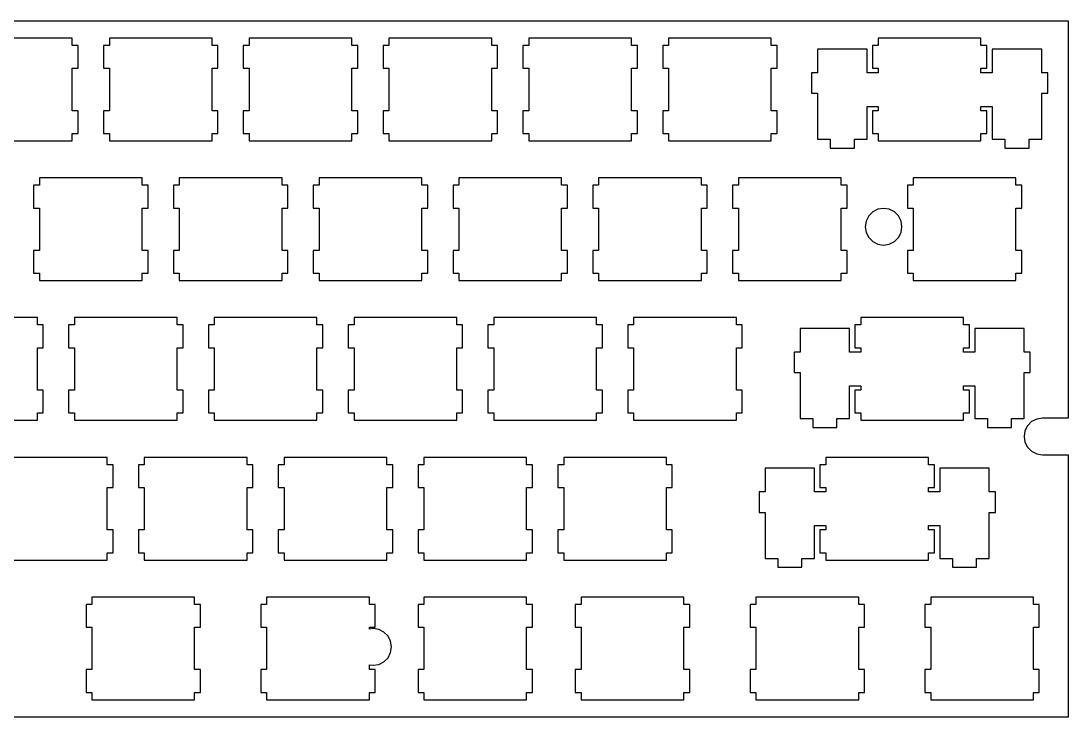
# Model space of a CAD drawing. Extents: x 0 to 285, y 0 to 95.
# Drawn here: x 142.8 to 285.5, y 0.2 to 95.2 of the extents above; entities that cross this region are included whole.
import ezdxf

# ---------------------------------------------------------------- set-up
doc = ezdxf.new("R2010")
doc.units = 0
doc.layers.get('0').update_dxf_attribs({"linetype": 'CONTINUOUS'})

msp = doc.modelspace()

# ---------------------------------------------------------------- linework, layer by layer
at = {"color": 0}
for p, q in [((0.09508, 95.1548), (285.469, 95.1548)), ((285.469, 95.1548), (285.469, 40.9924)), ((149.782, 92.7929), (135.781, 92.7929)), ((149.782, 91.7938), (149.782, 92.7929)), ((154.831, 92.7929), (154.831, 91.7938)), ((168.83, 92.7929), (154.831, 92.7929)), ((168.83, 91.7938), (168.83, 92.7929)), ((173.881, 92.7929), (173.881, 91.7938)), ((187.882, 92.7929), (173.881, 92.7929)), ((187.882, 91.7938), (187.882, 92.7929)), ((192.931, 92.7929), (192.931, 91.7938)), ((206.93, 92.7929), (192.931, 92.7929)), ((206.93, 91.7938), (206.93, 92.7929)), ((211.981, 92.7929), (211.981, 91.7938)), ((225.982, 92.7929), (211.981, 92.7929)), ((225.982, 91.7938), (225.982, 92.7929)), ((231.031, 92.7929), (231.031, 91.7938)), ((245.032, 92.7929), (231.031, 92.7929)), ((245.032, 91.7938), (245.032, 92.7929)), ((259.606, 92.7929), (259.606, 91.7938)), ((273.605, 92.7929), (259.606, 92.7929)), ((273.605, 91.7938), (273.605, 92.7929)), ((150.581, 91.7938), (149.782, 91.7938)), ((150.581, 88.6933), (150.581, 91.7938)), ((154.831, 91.7938), (154.032, 91.7938)), ((154.032, 91.7938), (154.032, 88.6933)), ((169.631, 91.7938), (168.83, 91.7938)), ((169.631, 88.6933), (169.631, 91.7938)), ((173.881, 91.7938), (173.08, 91.7938)), ((173.08, 91.7938), (173.08, 88.6933)), ((188.681, 91.7938), (187.882, 91.7938)), ((188.681, 88.6933), (188.681, 91.7938)), ((192.931, 91.7938), (192.132, 91.7938)), ((192.132, 91.7938), (192.132, 88.6933)), ((207.731, 91.7938), (206.93, 91.7938)), ((207.731, 88.6933), (207.731, 91.7938)), ((211.981, 91.7938), (211.18, 91.7938)), ((211.18, 91.7938), (211.18, 88.6933)), ((226.781, 91.7938), (225.982, 91.7938)), ((226.781, 88.6933), (226.781, 91.7938)), ((231.031, 91.7938), (230.232, 91.7938)), ((230.232, 91.7938), (230.232, 88.6933)), ((245.831, 91.7938), (245.032, 91.7938)), ((245.831, 88.6933), (245.831, 91.7938)), ((258.08, 91.3239), (251.331, 91.3239)), ((251.331, 91.3239), (251.331, 88.0939)), ((258.08, 88.0939), (258.08, 91.3239)), ((259.606, 91.7938), (258.805, 91.7938)), ((258.805, 91.7938), (258.805, 88.6933)), ((274.406, 91.7938), (273.605, 91.7938)), ((274.406, 88.6933), (274.406, 91.7938)), ((281.88, 91.3239), (275.131, 91.3239)), ((275.131, 91.3239), (275.131, 88.0939)), ((281.88, 88.0939), (281.88, 91.3239)), ((149.782, 82.8933), (149.782, 88.6933)), ((149.782, 88.6933), (150.581, 88.6933)), ((154.032, 88.6933), (154.831, 88.6933)), ((154.831, 88.6933), (154.831, 82.8933)), ((168.83, 82.8933), (168.83, 88.6933)), ((168.83, 88.6933), (169.631, 88.6933)), ((173.08, 88.6933), (173.881, 88.6933)), ((173.881, 88.6933), (173.881, 82.8933)), ((187.882, 82.8933), (187.882, 88.6933)), ((187.882, 88.6933), (188.681, 88.6933)), ((192.132, 88.6933), (192.931, 88.6933)), ((192.931, 88.6933), (192.931, 82.8933)), ((206.93, 82.8933), (206.93, 88.6933)), ((206.93, 88.6933), (207.731, 88.6933)), ((211.18, 88.6933), (211.981, 88.6933)), ((211.981, 88.6933), (211.981, 82.8933)), ((225.982, 82.8933), (225.982, 88.6933)), ((225.982, 88.6933), (226.781, 88.6933)), ((230.232, 88.6933), (231.031, 88.6933)), ((231.031, 88.6933), (231.031, 82.8933)), ((245.032, 82.8933), (245.032, 88.6933)), ((245.032, 88.6933), (245.831, 88.6933)), ((258.805, 88.6933), (259.606, 88.6933)), ((259.606, 88.6933), (259.606, 88.0939)), ((273.605, 88.0939), (273.605, 88.6933)), ((273.605, 88.6933), (274.406, 88.6933)), ((251.331, 88.0939), (250.507, 88.0939)), ((250.507, 88.0939), (250.507, 85.2936)), ((259.606, 88.0939), (258.08, 88.0939)), ((275.131, 88.0939), (273.605, 88.0939)), ((282.706, 88.0939), (281.88, 88.0939)), ((282.706, 85.2936), (282.706, 88.0939)), ((250.507, 85.2936), (251.331, 85.2936)), ((251.331, 85.2936), (251.331, 79.0222)), ((281.88, 79.0222), (281.88, 85.2936)), ((281.88, 85.2936), (282.706, 85.2936)), ((150.581, 82.8933), (149.782, 82.8933)), ((150.581, 79.7941), (150.581, 82.8933)), ((154.831, 82.8933), (154.032, 82.8933)), ((154.032, 82.8933), (154.032, 79.7941)), ((169.631, 82.8933), (168.83, 82.8933)), ((169.631, 79.7941), (169.631, 82.8933)), ((173.881, 82.8933), (173.08, 82.8933)), ((173.08, 82.8933), (173.08, 79.7941)), ((188.681, 82.8933), (187.882, 82.8933)), ((188.681, 79.7941), (188.681, 82.8933)), ((192.931, 82.8933), (192.132, 82.8933)), ((192.132, 82.8933), (192.132, 79.7941)), ((207.731, 82.8933), (206.93, 82.8933)), ((207.731, 79.7941), (207.731, 82.8933)), ((211.981, 82.8933), (211.18, 82.8933)), ((211.18, 82.8933), (211.18, 79.7941)), ((226.781, 82.8933), (225.982, 82.8933)), ((226.781, 79.7941), (226.781, 82.8933)), ((231.031, 82.8933), (230.232, 82.8933)), ((230.232, 82.8933), (230.232, 79.7941)), ((245.831, 82.8933), (245.032, 82.8933)), ((245.831, 79.7941), (245.831, 82.8933)), ((258.08, 79.0222), (258.08, 83.494)), ((258.08, 83.494), (259.606, 83.494)), ((259.606, 82.8933), (258.805, 82.8933)), ((258.805, 82.8933), (258.805, 79.7941)), ((259.606, 83.494), (259.606, 82.8933)), ((273.605, 82.8933), (273.605, 83.494)), ((273.605, 83.494), (275.131, 83.494)), ((274.406, 82.8933), (273.605, 82.8933)), ((274.406, 79.7941), (274.406, 82.8933)), ((275.131, 83.494), (275.131, 79.0222)), ((135.781, 78.7936), (149.782, 78.7936)), ((149.782, 78.7936), (149.782, 79.7941)), ((149.782, 79.7941), (150.581, 79.7941)), ((154.032, 79.7941), (154.831, 79.7941)), ((154.831, 79.7941), (154.831, 78.7936)), ((154.831, 78.7936), (168.83, 78.7936)), ((168.83, 78.7936), (168.83, 79.7941)), ((168.83, 79.7941), (169.631, 79.7941)), ((173.08, 79.7941), (173.881, 79.7941)), ((173.881, 79.7941), (173.881, 78.7936)), ((173.881, 78.7936), (187.882, 78.7936)), ((187.882, 78.7936), (187.882, 79.7941)), ((187.882, 79.7941), (188.681, 79.7941)), ((192.132, 79.7941), (192.931, 79.7941)), ((192.931, 79.7941), (192.931, 78.7936)), ((192.931, 78.7936), (206.93, 78.7936)), ((206.93, 78.7936), (206.93, 79.7941)), ((206.93, 79.7941), (207.731, 79.7941)), ((211.18, 79.7941), (211.981, 79.7941)), ((211.981, 79.7941), (211.981, 78.7936)), ((211.981, 78.7936), (225.982, 78.7936)), ((225.982, 78.7936), (225.982, 79.7941)), ((225.982, 79.7941), (226.781, 79.7941)), ((230.232, 79.7941), (231.031, 79.7941)), ((231.031, 79.7941), (231.031, 78.7936)), ((231.031, 78.7936), (245.032, 78.7936)), ((245.032, 78.7936), (245.032, 79.7941)), ((245.032, 79.7941), (245.831, 79.7941)), ((251.331, 79.0222), (253.056, 79.0222)), ((253.056, 79.0222), (253.056, 77.8235)), ((256.355, 77.8235), (256.355, 79.0222)), ((256.355, 79.0222), (258.08, 79.0222)), ((258.805, 79.7941), (259.606, 79.7941)), ((259.606, 79.7941), (259.606, 78.7936)), ((259.606, 78.7936), (273.605, 78.7936)), ((273.605, 78.7936), (273.605, 79.7941)), ((273.605, 79.7941), (274.406, 79.7941)), ((275.131, 79.0222), (276.856, 79.0222)), ((276.856, 79.0222), (276.856, 77.8235)), ((280.155, 77.8235), (280.155, 79.0222)), ((280.155, 79.0222), (281.88, 79.0222)), ((253.056, 77.8235), (256.355, 77.8235)), ((276.856, 77.8235), (280.155, 77.8235)), ((145.306, 73.7429), (145.306, 72.7438)), ((159.305, 73.7429), (145.306, 73.7429)), ((159.305, 72.7438), (159.305, 73.7429)), ((164.356, 73.7429), (164.356, 72.7438)), ((178.357, 73.7429), (164.356, 73.7429)), ((178.357, 72.7438), (178.357, 73.7429)), ((183.406, 73.7429), (183.406, 72.7438)), ((197.407, 73.7429), (183.406, 73.7429)), ((197.407, 72.7438), (197.407, 73.7429)), ((202.456, 73.7429), (202.456, 72.7438)), ((216.455, 73.7429), (202.456, 73.7429)), ((216.455, 72.7438), (216.455, 73.7429)), ((221.506, 73.7429), (221.506, 72.7438)), ((235.507, 73.7429), (221.506, 73.7429)), ((235.507, 72.7438), (235.507, 73.7429)), ((240.556, 73.7429), (240.556, 72.7438)), ((254.555, 73.7429), (240.556, 73.7429)), ((254.555, 72.7438), (254.555, 73.7429)), ((264.368, 73.7429), (264.368, 72.7438)), ((278.368, 73.7429), (264.368, 73.7429)), ((278.368, 72.7438), (278.368, 73.7429)), ((145.306, 72.7438), (144.507, 72.7438)), ((144.507, 72.7438), (144.507, 69.6433)), ((160.106, 72.7438), (159.305, 72.7438)), ((160.106, 69.6433), (160.106, 72.7438)), ((164.356, 72.7438), (163.555, 72.7438)), ((163.555, 72.7438), (163.555, 69.6433)), ((179.156, 72.7438), (178.357, 72.7438)), ((179.156, 69.6433), (179.156, 72.7438)), ((183.406, 72.7438), (182.607, 72.7438)), ((182.607, 72.7438), (182.607, 69.6433)), ((198.206, 72.7438), (197.407, 72.7438)), ((198.206, 69.6433), (198.206, 72.7438)), ((202.456, 72.7438), (201.657, 72.7438)), ((201.657, 72.7438), (201.657, 69.6433)), ((217.256, 72.7438), (216.455, 72.7438)), ((217.256, 69.6433), (217.256, 72.7438)), ((221.506, 72.7438), (220.705, 72.7438)), ((220.705, 72.7438), (220.705, 69.6433)), ((236.306, 72.7438), (235.507, 72.7438)), ((236.306, 69.6433), (236.306, 72.7438)), ((240.556, 72.7438), (239.757, 72.7438)), ((239.757, 72.7438), (239.757, 69.6433)), ((255.356, 72.7438), (254.555, 72.7438)), ((255.356, 69.6433), (255.356, 72.7438)), ((264.368, 72.7438), (263.569, 72.7438)), ((263.569, 72.7438), (263.569, 69.6433)), ((279.169, 72.7438), (278.368, 72.7438)), ((279.169, 69.6433), (279.169, 72.7438)), ((144.507, 69.6433), (145.306, 69.6433)), ((145.306, 69.6433), (145.306, 63.8433)), ((159.305, 63.8433), (159.305, 69.6433)), ((159.305, 69.6433), (160.106, 69.6433)), ((163.555, 69.6433), (164.356, 69.6433)), ((164.356, 69.6433), (164.356, 63.8433)), ((178.357, 63.8433), (178.357, 69.6433)), ((178.357, 69.6433), (179.156, 69.6433)), ((182.607, 69.6433), (183.406, 69.6433)), ((183.406, 69.6433), (183.406, 63.8433)), ((197.407, 63.8433), (197.407, 69.6433)), ((197.407, 69.6433), (198.206, 69.6433)), ((201.657, 69.6433), (202.456, 69.6433)), ((202.456, 69.6433), (202.456, 63.8433)), ((216.455, 63.8433), (216.455, 69.6433)), ((216.455, 69.6433), (217.256, 69.6433)), ((220.705, 69.6433), (221.506, 69.6433)), ((221.506, 69.6433), (221.506, 63.8433)), ((235.507, 63.8433), (235.507, 69.6433)), ((235.507, 69.6433), (236.306, 69.6433)), ((239.757, 69.6433), (240.556, 69.6433)), ((240.556, 69.6433), (240.556, 63.8433)), ((254.555, 63.8433), (254.555, 69.6433)), ((254.555, 69.6433), (255.356, 69.6433)), ((258.309, 68.5631), (257.954, 67.8656)), ((258.862, 69.1155), (258.309, 68.5631)), ((259.559, 69.4711), (258.862, 69.1155)), ((260.332, 69.5925), (259.559, 69.4711)), ((261.104, 69.4711), (260.332, 69.5925)), ((261.801, 69.1155), (261.104, 69.4711)), ((262.354, 68.5631), (261.801, 69.1155)), ((262.708, 67.8656), (262.354, 68.5631)), ((263.569, 69.6433), (264.368, 69.6433)), ((264.368, 69.6433), (264.368, 63.8433)), ((278.368, 63.8433), (278.368, 69.6433)), ((278.368, 69.6433), (279.169, 69.6433)), ((257.954, 67.8656), (257.831, 67.0913)), ((257.831, 67.0913), (257.954, 66.3208)), ((262.832, 67.0913), (262.708, 67.8656)), ((262.708, 66.3208), (262.832, 67.0913)), ((257.954, 66.3208), (258.309, 65.6237)), ((262.354, 65.6237), (262.708, 66.3208)), ((258.309, 65.6237), (258.862, 65.0709)), ((258.862, 65.0709), (259.559, 64.7153)), ((259.559, 64.7153), (260.332, 64.5915)), ((260.332, 64.5915), (261.104, 64.7153)), ((261.104, 64.7153), (261.801, 65.0709)), ((261.801, 65.0709), (262.354, 65.6237)), ((145.306, 63.8433), (144.507, 63.8433)), ((144.507, 63.8433), (144.507, 60.7441)), ((160.106, 63.8433), (159.305, 63.8433)), ((160.106, 60.7441), (160.106, 63.8433)), ((164.356, 63.8433), (163.555, 63.8433)), ((163.555, 63.8433), (163.555, 60.7441)), ((179.156, 63.8433), (178.357, 63.8433)), ((179.156, 60.7441), (179.156, 63.8433)), ((183.406, 63.8433), (182.607, 63.8433)), ((182.607, 63.8433), (182.607, 60.7441)), ((198.206, 63.8433), (197.407, 63.8433)), ((198.206, 60.7441), (198.206, 63.8433)), ((202.456, 63.8433), (201.657, 63.8433)), ((201.657, 63.8433), (201.657, 60.7441)), ((217.256, 63.8433), (216.455, 63.8433)), ((217.256, 60.7441), (217.256, 63.8433)), ((221.506, 63.8433), (220.705, 63.8433)), ((220.705, 63.8433), (220.705, 60.7441)), ((236.306, 63.8433), (235.507, 63.8433)), ((236.306, 60.7441), (236.306, 63.8433)), ((240.556, 63.8433), (239.757, 63.8433)), ((239.757, 63.8433), (239.757, 60.7441)), ((255.356, 63.8433), (254.555, 63.8433)), ((255.356, 60.7441), (255.356, 63.8433)), ((264.368, 63.8433), (263.569, 63.8433)), ((263.569, 63.8433), (263.569, 60.7441)), ((279.169, 63.8433), (278.368, 63.8433)), ((279.169, 60.7441), (279.169, 63.8433)), ((144.507, 60.7441), (145.306, 60.7441)), ((145.306, 60.7441), (145.306, 59.7436)), ((159.305, 59.7436), (159.305, 60.7441)), ((159.305, 60.7441), (160.106, 60.7441)), ((163.555, 60.7441), (164.356, 60.7441)), ((164.356, 60.7441), (164.356, 59.7436)), ((178.357, 59.7436), (178.357, 60.7441)), ((178.357, 60.7441), (179.156, 60.7441)), ((182.607, 60.7441), (183.406, 60.7441)), ((183.406, 60.7441), (183.406, 59.7436)), ((197.407, 59.7436), (197.407, 60.7441)), ((197.407, 60.7441), (198.206, 60.7441)), ((201.657, 60.7441), (202.456, 60.7441)), ((202.456, 60.7441), (202.456, 59.7436)), ((216.455, 59.7436), (216.455, 60.7441)), ((216.455, 60.7441), (217.256, 60.7441)), ((220.705, 60.7441), (221.506, 60.7441)), ((221.506, 60.7441), (221.506, 59.7436)), ((235.507, 59.7436), (235.507, 60.7441)), ((235.507, 60.7441), (236.306, 60.7441)), ((239.757, 60.7441), (240.556, 60.7441)), ((240.556, 60.7441), (240.556, 59.7436)), ((254.555, 59.7436), (254.555, 60.7441)), ((254.555, 60.7441), (255.356, 60.7441)), ((263.569, 60.7441), (264.368, 60.7441)), ((264.368, 60.7441), (264.368, 59.7436)), ((278.368, 59.7436), (278.368, 60.7441)), ((278.368, 60.7441), (279.169, 60.7441)), ((145.306, 59.7436), (159.305, 59.7436)), ((164.356, 59.7436), (178.357, 59.7436)), ((183.406, 59.7436), (197.407, 59.7436)), ((202.456, 59.7436), (216.455, 59.7436)), ((221.506, 59.7436), (235.507, 59.7436)), ((240.556, 59.7436), (254.555, 59.7436)), ((264.368, 59.7436), (278.368, 59.7436)), ((145.018, 54.6929), (131.018, 54.6929)), ((145.018, 53.6924), (145.018, 54.6929)), ((150.068, 54.6929), (150.068, 53.6924)), ((164.068, 54.6929), (150.068, 54.6929)), ((164.068, 53.6924), (164.068, 54.6929)), ((169.12, 54.6929), (169.12, 53.6924)), ((183.119, 54.6929), (169.12, 54.6929)), ((183.119, 53.6924), (183.119, 54.6929)), ((188.168, 54.6929), (188.168, 53.6924)), ((202.168, 54.6929), (188.168, 54.6929)), ((202.168, 53.6924), (202.168, 54.6929)), ((207.22, 54.6929), (207.22, 53.6924)), ((221.219, 54.6929), (207.22, 54.6929)), ((221.219, 53.6924), (221.219, 54.6929)), ((226.27, 54.6929), (226.27, 53.6924)), ((240.269, 54.6929), (226.27, 54.6929)), ((240.269, 53.6924), (240.269, 54.6929)), ((257.223, 54.6929), (257.223, 53.6924)), ((271.224, 54.6929), (257.223, 54.6929)), ((271.224, 53.6924), (271.224, 54.6929)), ((145.819, 53.6924), (145.018, 53.6924)), ((145.819, 50.5933), (145.819, 53.6924)), ((150.068, 53.6924), (149.269, 53.6924)), ((149.269, 53.6924), (149.269, 50.5933)), ((164.87, 53.6924), (164.068, 53.6924)), ((164.87, 50.5933), (164.87, 53.6924)), ((169.12, 53.6924), (168.319, 53.6924)), ((168.319, 53.6924), (168.319, 50.5933)), ((183.919, 53.6924), (183.119, 53.6924)), ((183.919, 50.5933), (183.919, 53.6924)), ((188.168, 53.6924), (187.369, 53.6924)), ((187.369, 53.6924), (187.369, 50.5933)), ((202.97, 53.6924), (202.168, 53.6924)), ((202.97, 50.5933), (202.97, 53.6924)), ((207.22, 53.6924), (206.419, 53.6924)), ((206.419, 53.6924), (206.419, 50.5933)), ((222.02, 53.6924), (221.219, 53.6924)), ((222.02, 50.5933), (222.02, 53.6924)), ((226.27, 53.6924), (225.469, 53.6924)), ((225.469, 53.6924), (225.469, 50.5933)), ((241.069, 53.6924), (240.269, 53.6924)), ((241.069, 50.5933), (241.069, 53.6924)), ((255.699, 53.2225), (248.95, 53.2225)), ((248.95, 53.2225), (248.95, 49.9939)), ((255.699, 49.9939), (255.699, 53.2225)), ((257.223, 53.6924), (256.424, 53.6924)), ((256.424, 53.6924), (256.424, 50.5933)), ((272.025, 53.6924), (271.224, 53.6924)), ((272.025, 50.5933), (272.025, 53.6924)), ((279.499, 53.2225), (272.749, 53.2225)), ((272.749, 53.2225), (272.749, 49.9939)), ((279.499, 49.9939), (279.499, 53.2225)), ((145.018, 44.7933), (145.018, 50.5933)), ((145.018, 50.5933), (145.819, 50.5933)), ((149.269, 50.5933), (150.068, 50.5933)), ((150.068, 50.5933), (150.068, 44.7933)), ((164.068, 44.7933), (164.068, 50.5933)), ((164.068, 50.5933), (164.87, 50.5933)), ((168.319, 50.5933), (169.12, 50.5933)), ((169.12, 50.5933), (169.12, 44.7933)), ((183.119, 44.7933), (183.119, 50.5933)), ((183.119, 50.5933), (183.919, 50.5933)), ((187.369, 50.5933), (188.168, 50.5933)), ((188.168, 50.5933), (188.168, 44.7933)), ((202.168, 44.7933), (202.168, 50.5933)), ((202.168, 50.5933), (202.97, 50.5933)), ((206.419, 50.5933), (207.22, 50.5933)), ((207.22, 50.5933), (207.22, 44.7933)), ((221.219, 44.7933), (221.219, 50.5933)), ((221.219, 50.5933), (222.02, 50.5933)), ((225.469, 50.5933), (226.27, 50.5933)), ((226.27, 50.5933), (226.27, 44.7933)), ((240.269, 44.7933), (240.269, 50.5933)), ((240.269, 50.5933), (241.069, 50.5933)), ((248.95, 49.9939), (248.126, 49.9939)), ((248.126, 49.9939), (248.126, 47.1921)), ((257.223, 49.9939), (255.699, 49.9939)), ((256.424, 50.5933), (257.223, 50.5933)), ((257.223, 50.5933), (257.223, 49.9939)), ((271.224, 49.9939), (271.224, 50.5933)), ((271.224, 50.5933), (272.025, 50.5933)), ((272.749, 49.9939), (271.224, 49.9939)), ((280.325, 49.9939), (279.499, 49.9939)), ((280.325, 47.1921), (280.325, 49.9939)), ((248.126, 47.1921), (248.95, 47.1921)), ((248.95, 47.1921), (248.95, 40.9236)), ((279.499, 40.9236), (279.499, 47.1921)), ((279.499, 47.1921), (280.325, 47.1921)), ((145.819, 44.7933), (145.018, 44.7933)), ((145.819, 41.6927), (145.819, 44.7933)), ((150.068, 44.7933), (149.269, 44.7933)), ((149.269, 44.7933), (149.269, 41.6927)), ((164.87, 44.7933), (164.068, 44.7933)), ((164.87, 41.6927), (164.87, 44.7933)), ((169.12, 44.7933), (168.319, 44.7933)), ((168.319, 44.7933), (168.319, 41.6927)), ((183.919, 44.7933), (183.119, 44.7933)), ((183.919, 41.6927), (183.919, 44.7933)), ((188.168, 44.7933), (187.369, 44.7933)), ((187.369, 44.7933), (187.369, 41.6927)), ((202.97, 44.7933), (202.168, 44.7933)), ((202.97, 41.6927), (202.97, 44.7933)), ((207.22, 44.7933), (206.419, 44.7933)), ((206.419, 44.7933), (206.419, 41.6927)), ((222.02, 44.7933), (221.219, 44.7933)), ((222.02, 41.6927), (222.02, 44.7933)), ((226.27, 44.7933), (225.469, 44.7933)), ((225.469, 44.7933), (225.469, 41.6927)), ((241.069, 44.7933), (240.269, 44.7933)), ((241.069, 41.6927), (241.069, 44.7933)), ((255.699, 40.9236), (255.699, 45.394)), ((255.699, 45.394), (257.223, 45.394)), ((257.223, 44.7933), (256.424, 44.7933)), ((256.424, 44.7933), (256.424, 41.6927)), ((257.223, 45.394), (257.223, 44.7933)), ((271.224, 44.7933), (271.224, 45.394)), ((271.224, 45.394), (272.749, 45.394)), ((272.025, 44.7933), (271.224, 44.7933)), ((272.025, 41.6927), (272.025, 44.7933)), ((272.749, 45.394), (272.749, 40.9236)), ((145.018, 40.6922), (145.018, 41.6927)), ((145.018, 41.6927), (145.819, 41.6927)), ((149.269, 41.6927), (150.068, 41.6927)), ((150.068, 41.6927), (150.068, 40.6922)), ((164.068, 40.6922), (164.068, 41.6927)), ((164.068, 41.6927), (164.87, 41.6927)), ((168.319, 41.6927), (169.12, 41.6927)), ((169.12, 41.6927), (169.12, 40.6922)), ((183.119, 40.6922), (183.119, 41.6927)), ((183.119, 41.6927), (183.919, 41.6927)), ((187.369, 41.6927), (188.168, 41.6927)), ((188.168, 41.6927), (188.168, 40.6922)), ((202.168, 40.6922), (202.168, 41.6927)), ((202.168, 41.6927), (202.97, 41.6927)), ((206.419, 41.6927), (207.22, 41.6927)), ((207.22, 41.6927), (207.22, 40.6922)), ((221.219, 40.6922), (221.219, 41.6927)), ((221.219, 41.6927), (222.02, 41.6927)), ((225.469, 41.6927), (226.27, 41.6927)), ((226.27, 41.6927), (226.27, 40.6922)), ((240.269, 40.6922), (240.269, 41.6927)), ((240.269, 41.6927), (241.069, 41.6927)), ((256.424, 41.6927), (257.223, 41.6927)), ((257.223, 41.6927), (257.223, 40.6922)), ((271.224, 40.6922), (271.224, 41.6927)), ((271.224, 41.6927), (272.025, 41.6927)), ((131.018, 40.6922), (145.018, 40.6922)), ((150.068, 40.6922), (164.068, 40.6922)), ((169.12, 40.6922), (183.119, 40.6922)), ((188.168, 40.6922), (202.168, 40.6922)), ((207.22, 40.6922), (221.219, 40.6922)), ((226.27, 40.6922), (240.269, 40.6922)), ((248.95, 40.9236), (250.675, 40.9236)), ((250.675, 40.9236), (250.675, 39.7221)), ((253.974, 39.7221), (253.974, 40.9236)), ((253.974, 40.9236), (255.699, 40.9236)), ((257.223, 40.6922), (271.224, 40.6922)), ((272.749, 40.9236), (274.475, 40.9236)), ((274.475, 40.9236), (274.475, 39.7221)), ((277.774, 39.7221), (277.774, 40.9236)), ((277.774, 40.9236), (279.499, 40.9236)), ((279.947, 39.963), (279.592, 39.2659)), ((280.5, 40.5158), (279.947, 39.963)), ((281.196, 40.87), (280.5, 40.5158)), ((281.969, 40.9924), (281.196, 40.87)), ((285.469, 40.9924), (281.969, 40.9924)), ((250.675, 39.7221), (253.974, 39.7221)), ((274.475, 39.7221), (277.774, 39.7221)), ((279.592, 39.2659), (279.469, 38.4941)), ((279.469, 38.4941), (279.592, 37.7197)), ((279.592, 37.7197), (279.947, 37.0237)), ((279.947, 37.0237), (280.5, 36.4698)), ((280.5, 36.4698), (281.196, 36.1142)), ((281.196, 36.1142), (281.969, 35.9929)), ((281.969, 35.9929), (285.469, 35.9929)), ((285.469, 35.9929), (285.469, 0.22875)), ((154.543, 35.6429), (140.543, 35.6429)), ((154.543, 34.6439), (154.543, 35.6429)), ((155.345, 34.6439), (154.543, 34.6439)), ((155.345, 31.5433), (155.345, 34.6439)), ((159.595, 34.6439), (158.794, 34.6439)), ((158.794, 34.6439), (158.794, 31.5433)), ((159.595, 35.6429), (159.595, 34.6439)), ((173.594, 35.6429), (159.595, 35.6429)), ((173.594, 34.6439), (173.594, 35.6429)), ((174.395, 34.6439), (173.594, 34.6439)), ((174.395, 31.5433), (174.395, 34.6439)), ((178.645, 34.6439), (177.844, 34.6439)), ((177.844, 34.6439), (177.844, 31.5433)), ((178.645, 35.6429), (178.645, 34.6439)), ((192.644, 35.6429), (178.645, 35.6429)), ((192.644, 34.6439), (192.644, 35.6429)), ((193.444, 34.6439), (192.644, 34.6439)), ((193.444, 31.5433), (193.444, 34.6439)), ((197.693, 34.6439), (196.894, 34.6439)), ((196.894, 34.6439), (196.894, 31.5433)), ((197.693, 35.6429), (197.693, 34.6439)), ((211.693, 35.6429), (197.693, 35.6429)), ((211.693, 34.6439), (211.693, 35.6429)), ((212.495, 34.6439), (211.693, 34.6439)), ((212.495, 31.5433), (212.495, 34.6439)), ((216.745, 34.6439), (215.944, 34.6439)), ((215.944, 34.6439), (215.944, 31.5433)), ((216.745, 35.6429), (216.745, 34.6439)), ((230.744, 35.6429), (216.745, 35.6429)), ((230.744, 34.6439), (230.744, 35.6429)), ((231.544, 34.6439), (230.744, 34.6439)), ((231.544, 31.5433), (231.544, 34.6439)), ((252.462, 34.6439), (251.66, 34.6439)), ((251.66, 34.6439), (251.66, 31.5433)), ((252.462, 35.6429), (252.462, 34.6439)), ((266.462, 35.6429), (252.462, 35.6429)), ((266.462, 34.6439), (266.462, 35.6429)), ((267.261, 34.6439), (266.462, 34.6439)), ((267.261, 31.5433), (267.261, 34.6439)), ((250.936, 34.174), (244.187, 34.174)), ((244.187, 34.174), (244.187, 30.9425)), ((250.936, 30.9425), (250.936, 34.174)), ((274.737, 34.174), (267.987, 34.174)), ((267.987, 34.174), (267.987, 30.9425)), ((274.737, 30.9425), (274.737, 34.174)), ((154.543, 25.7431), (154.543, 31.5433)), ((154.543, 31.5433), (155.345, 31.5433)), ((158.794, 31.5433), (159.595, 31.5433)), ((159.595, 31.5433), (159.595, 25.7431)), ((173.594, 25.7431), (173.594, 31.5433)), ((173.594, 31.5433), (174.395, 31.5433)), ((177.844, 31.5433), (178.645, 31.5433)), ((178.645, 31.5433), (178.645, 25.7431)), ((192.644, 25.7431), (192.644, 31.5433)), ((192.644, 31.5433), (193.444, 31.5433)), ((196.894, 31.5433), (197.693, 31.5433)), ((197.693, 31.5433), (197.693, 25.7431)), ((211.693, 25.7431), (211.693, 31.5433)), ((211.693, 31.5433), (212.495, 31.5433)), ((215.944, 31.5433), (216.745, 31.5433)), ((216.745, 31.5433), (216.745, 25.7431)), ((230.744, 25.7431), (230.744, 31.5433)), ((230.744, 31.5433), (231.544, 31.5433)), ((251.66, 31.5433), (252.462, 31.5433)), ((252.462, 31.5433), (252.462, 30.9425)), ((266.462, 30.9425), (266.462, 31.5433)), ((266.462, 31.5433), (267.261, 31.5433)), ((244.187, 30.9425), (243.363, 30.9425)), ((243.363, 30.9425), (243.363, 28.1437)), ((252.462, 30.9425), (250.936, 30.9425)), ((267.987, 30.9425), (266.462, 30.9425)), ((275.562, 30.9425), (274.737, 30.9425)), ((275.562, 28.1437), (275.562, 30.9425)), ((243.363, 28.1437), (244.187, 28.1437)), ((244.187, 28.1437), (244.187, 21.8736)), ((274.737, 21.8736), (274.737, 28.1437)), ((274.737, 28.1437), (275.562, 28.1437)), ((155.345, 25.7431), (154.543, 25.7431)), ((155.345, 22.6439), (155.345, 25.7431)), ((159.595, 25.7431), (158.794, 25.7431)), ((158.794, 25.7431), (158.794, 22.6439)), ((174.395, 25.7431), (173.594, 25.7431)), ((174.395, 22.6439), (174.395, 25.7431)), ((178.645, 25.7431), (177.844, 25.7431)), ((177.844, 25.7431), (177.844, 22.6439)), ((193.444, 25.7431), (192.644, 25.7431)), ((193.444, 22.6439), (193.444, 25.7431)), ((197.693, 25.7431), (196.894, 25.7431)), ((196.894, 25.7431), (196.894, 22.6439)), ((212.495, 25.7431), (211.693, 25.7431)), ((212.495, 22.6439), (212.495, 25.7431)), ((216.745, 25.7431), (215.944, 25.7431)), ((215.944, 25.7431), (215.944, 22.6439)), ((231.544, 25.7431), (230.744, 25.7431)), ((231.544, 22.6439), (231.544, 25.7431)), ((250.936, 21.8736), (250.936, 26.344)), ((250.936, 26.344), (252.462, 26.344)), ((252.462, 25.7431), (251.66, 25.7431)), ((251.66, 25.7431), (251.66, 22.6439)), ((252.462, 26.344), (252.462, 25.7431)), ((266.462, 25.7431), (266.462, 26.344)), ((266.462, 26.344), (267.987, 26.344)), ((267.261, 25.7431), (266.462, 25.7431)), ((267.261, 22.6439), (267.261, 25.7431)), ((267.987, 26.344), (267.987, 21.8736)), ((140.543, 21.6435), (154.543, 21.6435)), ((154.543, 21.6435), (154.543, 22.6439)), ((154.543, 22.6439), (155.345, 22.6439)), ((158.794, 22.6439), (159.595, 22.6439)), ((159.595, 22.6439), (159.595, 21.6435)), ((159.595, 21.6435), (173.594, 21.6435)), ((173.594, 21.6435), (173.594, 22.6439)), ((173.594, 22.6439), (174.395, 22.6439)), ((177.844, 22.6439), (178.645, 22.6439)), ((178.645, 22.6439), (178.645, 21.6435)), ((178.645, 21.6435), (192.644, 21.6435)), ((192.644, 21.6435), (192.644, 22.6439)), ((192.644, 22.6439), (193.444, 22.6439)), ((196.894, 22.6439), (197.693, 22.6439)), ((197.693, 22.6439), (197.693, 21.6435)), ((197.693, 21.6435), (211.693, 21.6435)), ((211.693, 21.6435), (211.693, 22.6439)), ((211.693, 22.6439), (212.495, 22.6439)), ((215.944, 22.6439), (216.745, 22.6439)), ((216.745, 22.6439), (216.745, 21.6435)), ((216.745, 21.6435), (230.744, 21.6435)), ((230.744, 21.6435), (230.744, 22.6439)), ((230.744, 22.6439), (231.544, 22.6439)), ((244.187, 21.8736), (245.912, 21.8736)), ((245.912, 21.8736), (245.912, 20.6733)), ((249.211, 20.6733), (249.211, 21.8736)), ((249.211, 21.8736), (250.936, 21.8736)), ((251.66, 22.6439), (252.462, 22.6439)), ((252.462, 22.6439), (252.462, 21.6435)), ((252.462, 21.6435), (266.462, 21.6435)), ((266.462, 21.6435), (266.462, 22.6439)), ((266.462, 22.6439), (267.261, 22.6439)), ((267.987, 21.8736), (269.711, 21.8736)), ((269.711, 21.8736), (269.711, 20.6733)), ((273.012, 20.6733), (273.012, 21.8736)), ((273.012, 21.8736), (274.737, 21.8736)), ((245.912, 20.6733), (249.211, 20.6733)), ((269.711, 20.6733), (273.012, 20.6733)), ((152.45, 16.593), (152.45, 15.5939)), ((166.449, 16.593), (152.45, 16.593)), ((166.449, 15.5939), (166.449, 16.593)), ((176.262, 16.593), (176.262, 15.5939)), ((190.263, 16.593), (176.262, 16.593)), ((190.263, 15.5939), (190.263, 16.593)), ((197.693, 16.593), (197.693, 15.5939)), ((211.693, 16.593), (197.693, 16.593)), ((211.693, 15.5939), (211.693, 16.593)), ((219.126, 16.593), (219.126, 15.5939)), ((233.125, 16.593), (219.126, 16.593)), ((233.125, 15.5939), (233.125, 16.593)), ((242.937, 16.593), (242.937, 15.5939)), ((256.937, 16.593), (242.937, 16.593)), ((256.937, 15.5939), (256.937, 16.593)), ((266.75, 16.593), (266.75, 15.5939)), ((280.749, 16.593), (266.75, 16.593)), ((280.749, 15.5939), (280.749, 16.593)), ((152.45, 15.5939), (151.65, 15.5939)), ((151.65, 15.5939), (151.65, 12.4919)), ((167.251, 15.5939), (166.449, 15.5939)), ((167.251, 12.4919), (167.251, 15.5939)), ((176.262, 15.5939), (175.461, 15.5939)), ((175.461, 15.5939), (175.461, 12.4919)), ((191.061, 15.5939), (190.263, 15.5939)), ((191.061, 12.4919), (191.061, 15.5939)), ((197.693, 15.5939), (196.894, 15.5939)), ((196.894, 15.5939), (196.894, 12.4919)), ((212.495, 15.5939), (211.693, 15.5939)), ((212.495, 12.4919), (212.495, 15.5939)), ((219.126, 15.5939), (218.324, 15.5939)), ((218.324, 15.5939), (218.324, 12.4919)), ((233.925, 15.5939), (233.125, 15.5939)), ((233.925, 12.4919), (233.925, 15.5939)), ((242.937, 15.5939), (242.138, 15.5939)), ((242.138, 15.5939), (242.138, 12.4919)), ((257.736, 15.5939), (256.937, 15.5939)), ((257.736, 12.4919), (257.736, 15.5939)), ((266.75, 15.5939), (265.949, 15.5939)), ((265.949, 15.5939), (265.949, 12.4919)), ((281.55, 15.5939), (280.749, 15.5939)), ((281.55, 12.4919), (281.55, 15.5939)), ((151.65, 12.4919), (152.45, 12.4919)), ((152.45, 12.4919), (152.45, 6.69315)), ((166.449, 6.69315), (166.449, 12.4919)), ((166.449, 12.4919), (167.251, 12.4919)), ((175.461, 12.4919), (176.262, 12.4919)), ((176.262, 12.4919), (176.262, 6.69315)), ((190.263, 12.2108), (190.263, 12.4919)), ((190.263, 12.4919), (191.061, 12.4919)), ((190.781, 12.2921), (190.263, 12.2108)), ((191.554, 12.1708), (190.781, 12.2921)), ((192.252, 11.8139), (191.554, 12.1708)), ((192.804, 11.2627), (192.252, 11.8139)), ((196.894, 12.4919), (197.693, 12.4919)), ((197.693, 12.4919), (197.693, 6.69315)), ((211.693, 6.69315), (211.693, 12.4919)), ((211.693, 12.4919), (212.495, 12.4919)), ((218.324, 12.4919), (219.126, 12.4919)), ((219.126, 12.4919), (219.126, 6.69315)), ((233.125, 6.69315), (233.125, 12.4919)), ((233.125, 12.4919), (233.925, 12.4919)), ((242.138, 12.4919), (242.937, 12.4919)), ((242.937, 12.4919), (242.937, 6.69315)), ((256.937, 6.69315), (256.937, 12.4919)), ((256.937, 12.4919), (257.736, 12.4919)), ((265.949, 12.4919), (266.75, 12.4919)), ((266.75, 12.4919), (266.75, 6.69315)), ((280.749, 6.69315), (280.749, 12.4919)), ((280.749, 12.4919), (281.55, 12.4919)), ((193.16, 10.564), (192.804, 11.2627)), ((193.281, 9.79233), (193.16, 10.564)), ((192.804, 8.32337), (193.16, 9.01926)), ((193.16, 9.01926), (193.281, 9.79233)), ((190.263, 6.69315), (190.263, 7.37387)), ((190.263, 7.37387), (190.781, 7.29259)), ((190.781, 7.29259), (191.554, 7.41521)), ((191.554, 7.41521), (192.252, 7.76937)), ((192.252, 7.76937), (192.804, 8.32337)), ((152.45, 6.69315), (151.65, 6.69315)), ((151.65, 6.69315), (151.65, 3.59392)), ((167.251, 6.69315), (166.449, 6.69315)), ((167.251, 3.59392), (167.251, 6.69315)), ((176.262, 6.69315), (175.461, 6.69315)), ((175.461, 6.69315), (175.461, 3.59392)), ((191.061, 6.69315), (190.263, 6.69315)), ((191.061, 3.59392), (191.061, 6.69315)), ((197.693, 6.69315), (196.894, 6.69315)), ((196.894, 6.69315), (196.894, 3.59392)), ((212.495, 6.69315), (211.693, 6.69315)), ((212.495, 3.59392), (212.495, 6.69315)), ((219.126, 6.69315), (218.324, 6.69315)), ((218.324, 6.69315), (218.324, 3.59392)), ((233.925, 6.69315), (233.125, 6.69315)), ((233.925, 3.59392), (233.925, 6.69315)), ((242.937, 6.69315), (242.138, 6.69315)), ((242.138, 6.69315), (242.138, 3.59392)), ((257.736, 6.69315), (256.937, 6.69315)), ((257.736, 3.59392), (257.736, 6.69315)), ((266.75, 6.69315), (265.949, 6.69315)), ((265.949, 6.69315), (265.949, 3.59392)), ((281.55, 6.69315), (280.749, 6.69315)), ((281.55, 3.59392), (281.55, 6.69315)), ((151.65, 3.59392), (152.45, 3.59392)), ((152.45, 3.59392), (152.45, 2.59347)), ((166.449, 2.59347), (166.449, 3.59392)), ((166.449, 3.59392), (167.251, 3.59392)), ((175.461, 3.59392), (176.262, 3.59392)), ((176.262, 3.59392), (176.262, 2.59347)), ((190.263, 2.59347), (190.263, 3.59392)), ((190.263, 3.59392), (191.061, 3.59392)), ((196.894, 3.59392), (197.693, 3.59392)), ((197.693, 3.59392), (197.693, 2.59347)), ((211.693, 2.59347), (211.693, 3.59392)), ((211.693, 3.59392), (212.495, 3.59392)), ((218.324, 3.59392), (219.126, 3.59392)), ((219.126, 3.59392), (219.126, 2.59347)), ((233.125, 2.59347), (233.125, 3.59392)), ((233.125, 3.59392), (233.925, 3.59392)), ((242.138, 3.59392), (242.937, 3.59392)), ((242.937, 3.59392), (242.937, 2.59347)), ((256.937, 2.59347), (256.937, 3.59392)), ((256.937, 3.59392), (257.736, 3.59392)), ((265.949, 3.59392), (266.75, 3.59392)), ((266.75, 3.59392), (266.75, 2.59347)), ((280.749, 2.59347), (280.749, 3.59392)), ((280.749, 3.59392), (281.55, 3.59392)), ((152.45, 2.59347), (166.449, 2.59347)), ((176.262, 2.59347), (190.263, 2.59347)), ((197.693, 2.59347), (211.693, 2.59347)), ((219.126, 2.59347), (233.125, 2.59347)), ((242.937, 2.59347), (256.937, 2.59347)), ((266.75, 2.59347), (280.749, 2.59347)), ((285.469, 0.22875), (0.09508, 0.22875))]:
    msp.add_line(p, q, dxfattribs=at)

doc.saveas('drawing.dxf')
